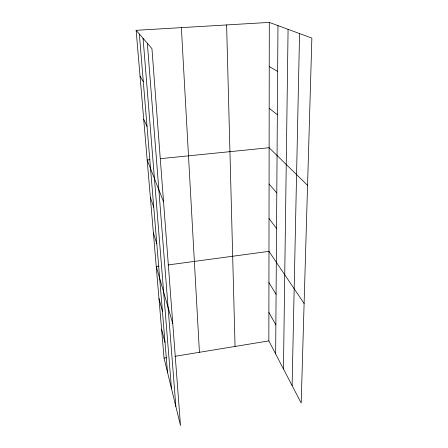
<?xml version="1.0" encoding="UTF-8"?>
<svg xmlns="http://www.w3.org/2000/svg" width="448" height="448" viewBox="0 0 448 448"><rect width="100%" height="100%" fill="white"/><g stroke="black" fill="none" stroke-linecap="round" stroke-linejoin="round"><path stroke-width="0.67" d="M269.298 22.4L311.864 38.108L301.196 403.066L268.856 340.894L269.298 22.4L136.136 30.313L164.046 358.103L180.505 425.6L151.934 48.586L136.136 30.313M275.666 353.982L277.967 25.598M283.461 368.967L288.081 29.333M292.118 385.61L299.55 33.566M164.046 358.103L166.768 357.661M174.933 356.317L268.856 340.894M159.023 266.168L156.251 266.543L172.782 323.702M168.034 264.958L268.979 251.35L304.108 303.514M149.934 159.723L147.179 159.998L163.548 201.858M160.261 158.682L269.125 147.722L307.558 185.366M269.237 66.562L277.648 71.473M269.181 108.27L277.346 114.694M269.074 184.033L276.791 192.959M269.024 218.529L276.545 228.491M268.934 282.615L276.08 294.319M140.039 76.115L143.298 81.654M268.895 312.43L275.867 324.862M143.713 119.269L147.028 126.426M150.366 197.4L153.754 207.211M153.384 232.865L156.8 243.762M158.978 298.564L162.422 311.282M161.577 329.05L165.021 342.524M139.334 34.009L167.496 372.254M143.074 38.332L171.455 388.494M147.336 43.266L175.868 406.577M181.356 27.625L199.427 352.296M226.61 24.937L235.049 346.444"/></g></svg>
